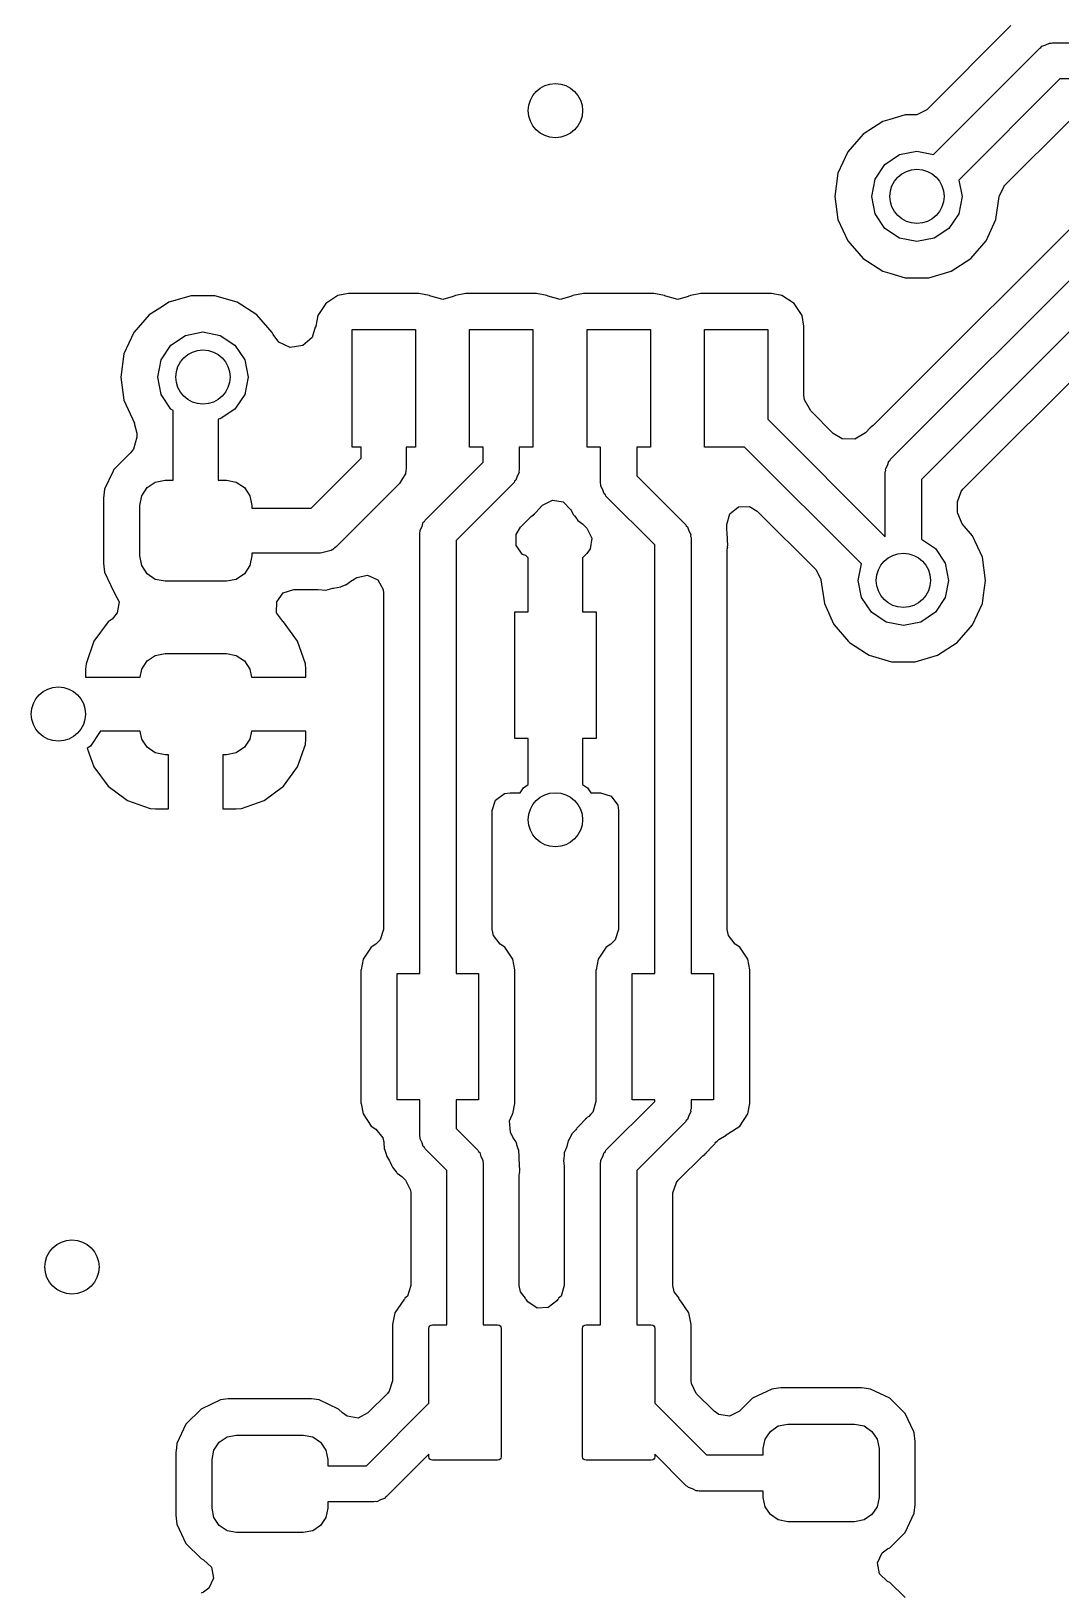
# Model space of a CAD drawing. Extents: x 100.3 to 197.2, y -144.7 to -85.3.
# Drawn here: x 117.85 to 123.55, y -102.6 to -93.96 of the extents above; entities that cross this region are included whole.
import ezdxf

# ---------------------------------------------------------------- set-up
doc = ezdxf.new("R2010")
doc.units = 0
doc.layers.add('BLACK', color=7, linetype='CONTINUOUS')

msp = doc.modelspace()

# ---------------------------------------------------------------- linework, layer by layer
at = {"layer": 'BLACK', "linetype": 'CONTINUOUS'}
for p, q in [((123.27, -93.9297), (122.805, -94.3955)), ((123.492, -94.0275), (123.5, -94.025)), ((123.5, -94.025), (125.875, -94.025)), ((122.841, -94.643), (123.429, -94.0543)), ((123.429, -94.0543), (123.436, -94.0506)), ((123.436, -94.0506), (123.441, -94.0441)), ((123.441, -94.0441), (123.463, -94.0369)), ((123.463, -94.0369), (123.484, -94.0262)), ((123.484, -94.0262), (123.492, -94.0275)), ((123.541, -94.225), (122.982, -94.7844)), ((125.875, -94.225), (123.541, -94.225)), ((122.6, -94.4495), (122.561, -94.461)), ((122.685, -94.4245), (122.6, -94.4495)), ((122.6, -94.4495), (122.6, -94.4495)), ((122.735, -94.4245), (122.685, -94.4245)), ((122.75, -94.4233), (122.735, -94.4245)), ((122.805, -94.3955), (122.75, -94.4233)), ((123.233, -94.8165), (123.595, -94.4545)), ((122.452, -94.531), (122.367, -94.6289)), ((122.51, -94.4939), (122.452, -94.531)), ((122.561, -94.461), (122.51, -94.4939)), ((122.561, -94.461), (122.561, -94.461)), ((122.561, -94.461), (122.561, -94.461)), ((122.367, -94.6289), (122.313, -94.7468)), ((122.367, -94.6289), (122.367, -94.6289)), ((124.056, -94.5945), (122.6, -96.05)), ((122.604, -96.3293), (124.379, -94.5543)), ((122.654, -94.644), (122.75, -94.625)), ((122.75, -94.625), (122.841, -94.643)), ((122.519, -94.7793), (122.573, -94.6982)), ((122.573, -94.6982), (122.654, -94.644)), ((122.313, -94.7468), (122.295, -94.875)), ((122.5, -94.875), (122.519, -94.7793)), ((124.491, -94.725), (122.775, -96.4414)), ((122.982, -94.7844), (123, -94.875)), ((122.295, -94.875), (122.313, -95.0032)), ((122.519, -94.9707), (122.5, -94.875)), ((123, -94.875), (122.981, -94.9707)), ((123.187, -95.0032), (123.205, -94.875)), ((123.205, -94.875), (123.206, -94.8724)), ((123.205, -94.875), (123.205, -94.875)), ((123.206, -94.8724), (123.233, -94.8175)), ((123.233, -94.8175), (123.233, -94.8165)), ((122.573, -95.0518), (122.519, -94.9707)), ((122.981, -94.9707), (122.927, -95.0518)), ((122.313, -95.0032), (122.367, -95.1211)), ((122.654, -95.106), (122.573, -95.0518)), ((122.927, -95.0518), (122.846, -95.106)), ((123.133, -95.1211), (123.187, -95.0032)), ((122.367, -95.1211), (122.367, -95.1211)), ((122.367, -95.1211), (122.452, -95.219)), ((122.75, -95.125), (122.654, -95.106)), ((122.846, -95.106), (122.75, -95.125)), ((123.048, -95.219), (123.133, -95.1211)), ((122.452, -95.219), (122.561, -95.289)), ((122.939, -95.289), (123.048, -95.219)), ((122.561, -95.289), (122.6, -95.3005)), ((122.6, -95.3005), (122.685, -95.3255)), ((122.815, -95.3255), (122.939, -95.289)), ((122.685, -95.3255), (122.685, -95.3255)), ((122.685, -95.3255), (122.815, -95.3255)), ((122.815, -95.3255), (122.815, -95.3255)), ((118.576, -95.4836), (118.502, -95.531)), ((118.611, -95.461), (118.576, -95.4836)), ((118.735, -95.4245), (118.611, -95.461)), ((118.611, -95.461), (118.611, -95.461)), ((118.611, -95.461), (118.611, -95.461)), ((118.865, -95.4245), (118.735, -95.4245)), ((118.735, -95.4245), (118.735, -95.4245)), ((118.989, -95.461), (118.865, -95.4245)), ((118.865, -95.4245), (118.865, -95.4245)), ((119.098, -95.531), (118.989, -95.461)), ((118.989, -95.461), (118.989, -95.461)), ((118.989, -95.461), (118.989, -95.461)), ((119.48, -95.4679), (119.436, -95.5343)), ((119.547, -95.4236), (119.48, -95.4679)), ((119.605, -95.412), (119.547, -95.4236)), ((119.547, -95.4236), (119.547, -95.4236)), ((119.995, -95.412), (119.605, -95.412)), ((119.605, -95.412), (119.605, -95.412)), ((120.053, -95.4236), (119.995, -95.412)), ((119.995, -95.412), (119.995, -95.412)), ((120.056, -95.4256), (120.053, -95.4236)), ((120.053, -95.4236), (120.053, -95.4236)), ((120.06, -95.4279), (120.056, -95.4256)), ((120.127, -95.4464), (120.06, -95.4279)), ((120.185, -95.4282), (120.127, -95.4464)), ((120.187, -95.4278), (120.185, -95.4283)), ((120.185, -95.4283), (120.185, -95.4282)), ((120.194, -95.4256), (120.187, -95.4278)), ((120.197, -95.4236), (120.194, -95.4256)), ((120.255, -95.412), (120.197, -95.4236)), ((120.197, -95.4236), (120.197, -95.4236)), ((120.645, -95.412), (120.255, -95.412)), ((120.255, -95.412), (120.255, -95.412)), ((120.703, -95.4236), (120.645, -95.412)), ((120.645, -95.412), (120.645, -95.412)), ((120.706, -95.4256), (120.703, -95.4236)), ((120.703, -95.4236), (120.703, -95.4236)), ((120.71, -95.4279), (120.706, -95.4256)), ((120.777, -95.4464), (120.71, -95.4279)), ((120.835, -95.4282), (120.777, -95.4464)), ((120.837, -95.4278), (120.835, -95.4283)), ((120.835, -95.4283), (120.835, -95.4282)), ((120.844, -95.4256), (120.837, -95.4278)), ((120.847, -95.4236), (120.844, -95.4256)), ((120.905, -95.412), (120.847, -95.4236)), ((120.847, -95.4236), (120.847, -95.4236)), ((121.295, -95.412), (120.905, -95.412)), ((120.905, -95.412), (120.905, -95.412)), ((121.353, -95.4236), (121.295, -95.412)), ((121.295, -95.412), (121.295, -95.412)), ((121.356, -95.4256), (121.353, -95.4236)), ((121.353, -95.4236), (121.353, -95.4236)), ((121.36, -95.4279), (121.356, -95.4256)), ((121.427, -95.4464), (121.36, -95.4279)), ((121.485, -95.4282), (121.427, -95.4464)), ((121.487, -95.4278), (121.485, -95.4283)), ((121.485, -95.4283), (121.485, -95.4282)), ((121.494, -95.4256), (121.487, -95.4278)), ((121.497, -95.4236), (121.494, -95.4256)), ((121.555, -95.412), (121.497, -95.4236)), ((121.497, -95.4236), (121.497, -95.4236)), ((121.945, -95.412), (121.555, -95.412)), ((121.555, -95.412), (121.555, -95.412)), ((122.003, -95.4236), (121.945, -95.412)), ((121.945, -95.412), (121.945, -95.412)), ((122.07, -95.4679), (122.003, -95.4236)), ((122.003, -95.4236), (122.003, -95.4236)), ((122.114, -95.5343), (122.07, -95.4679)), ((118.502, -95.531), (118.417, -95.6289)), ((119.183, -95.6289), (119.098, -95.531)), ((119.436, -95.5343), (119.424, -95.5927)), ((119.436, -95.5343), (119.436, -95.5343)), ((122.125, -95.5927), (122.114, -95.5343)), ((122.114, -95.5343), (122.114, -95.5343)), ((118.417, -95.6289), (118.363, -95.7468)), ((118.417, -95.6289), (118.417, -95.6289)), ((118.623, -95.6982), (118.704, -95.644)), ((118.704, -95.644), (118.8, -95.625)), ((118.8, -95.625), (118.896, -95.644)), ((118.896, -95.644), (118.977, -95.6982)), ((119.188, -95.6395), (119.183, -95.6289)), ((119.183, -95.6289), (119.183, -95.6289)), ((119.183, -95.6289), (119.183, -95.6289)), ((119.219, -95.6817), (119.188, -95.6395)), ((119.405, -95.655), (119.352, -95.7008)), ((119.421, -95.5986), (119.405, -95.655)), ((119.424, -95.5988), (119.421, -95.5986)), ((119.424, -95.5927), (119.424, -95.5988)), ((119.625, -96.2625), (119.625, -95.6125)), ((119.625, -95.6125), (119.975, -95.6125)), ((119.975, -95.6125), (119.975, -96.2625)), ((120.275, -96.2625), (120.275, -95.6125)), ((120.275, -95.6125), (120.625, -95.6125)), ((120.625, -95.6125), (120.625, -96.2625)), ((120.925, -96.2625), (120.925, -95.6125)), ((120.925, -95.6125), (121.275, -95.6125)), ((121.275, -95.6125), (121.275, -96.2625)), ((121.575, -96.2625), (121.575, -95.6125)), ((121.575, -95.6125), (121.925, -95.6125)), ((121.925, -95.6125), (121.925, -96.1086)), ((122.125, -95.9742), (122.125, -95.5927)), ((122.125, -95.5927), (122.125, -95.5927)), ((123.004, -96.4955), (123.896, -95.604)), ((118.363, -95.7468), (118.345, -95.875)), ((118.569, -95.7793), (118.623, -95.6982)), ((118.977, -95.6982), (119.031, -95.7793)), ((119.283, -95.7107), (119.219, -95.6817)), ((119.352, -95.7008), (119.283, -95.7107)), ((118.55, -95.875), (118.569, -95.7793)), ((119.031, -95.7793), (119.05, -95.875)), ((118.345, -95.875), (118.363, -96.0032)), ((118.569, -95.9707), (118.55, -95.875)), ((119.05, -95.875), (119.031, -95.9707)), ((118.363, -96.0032), (118.421, -96.1291)), ((118.623, -96.0518), (118.569, -95.9707)), ((119.031, -95.9707), (118.977, -96.0518)), ((122.128, -96.0005), (122.125, -95.9742)), ((122.162, -96.0618), (122.128, -96.0005)), ((118.635, -96.0596), (118.623, -96.0518)), ((118.635, -96.445), (118.635, -96.0596)), ((118.977, -96.0518), (118.896, -96.106)), ((122.287, -96.187), (122.162, -96.0618)), ((122.6, -96.05), (122.507, -96.1431)), ((118.421, -96.1291), (118.419, -96.1302)), ((118.419, -96.1302), (118.434, -96.1845)), ((118.434, -96.1845), (118.434, -96.2076)), ((118.896, -96.106), (118.885, -96.1081)), ((118.885, -96.1081), (118.885, -96.445)), ((121.925, -96.1086), (122.575, -96.7586)), ((122.466, -96.1829), (122.407, -96.2192)), ((122.491, -96.156), (122.466, -96.1829)), ((122.5, -96.1487), (122.491, -96.156)), ((122.507, -96.1431), (122.5, -96.1487)), ((118.434, -96.2076), (118.415, -96.2746)), ((119.675, -96.2625), (119.625, -96.2625)), ((119.675, -96.3232), (119.675, -96.2625)), ((119.975, -96.2625), (119.925, -96.2625)), ((119.925, -96.2625), (119.925, -96.375)), ((120.35, -96.2625), (120.275, -96.2625)), ((120.35, -96.3461), (120.35, -96.2625)), ((120.625, -96.2625), (120.55, -96.2625)), ((120.55, -96.2625), (120.55, -96.3875)), ((121, -96.2625), (120.925, -96.2625)), ((121, -96.4625), (121, -96.2625)), ((121.275, -96.2625), (121.2, -96.2625)), ((121.2, -96.2625), (121.2, -96.4211)), ((121.796, -96.2625), (121.575, -96.2625)), ((122.443, -96.9094), (121.796, -96.2625)), ((122.337, -96.2174), (122.287, -96.187)), ((122.407, -96.2192), (122.337, -96.2174)), ((118.398, -96.2953), (118.307, -96.3867)), ((118.415, -96.2746), (118.398, -96.2953)), ((119.398, -96.6), (119.675, -96.3232)), ((120.029, -96.6668), (120.35, -96.3461)), ((122.587, -96.3635), (122.594, -96.3412)), ((122.594, -96.3412), (122.601, -96.3365)), ((122.601, -96.3365), (122.604, -96.3293)), ((118.301, -96.4), (118.256, -96.4955)), ((118.307, -96.3867), (118.301, -96.4)), ((118.536, -96.4557), (118.59, -96.445)), ((118.59, -96.445), (118.635, -96.445)), ((118.885, -96.445), (118.93, -96.445)), ((118.93, -96.445), (118.984, -96.4557)), ((119.903, -96.4362), (119.888, -96.4634)), ((119.92, -96.4102), (119.903, -96.4362)), ((119.921, -96.404), (119.92, -96.4102)), ((119.922, -96.4016), (119.921, -96.404)), ((119.925, -96.375), (119.922, -96.3971)), ((119.922, -96.3971), (119.922, -96.4016)), ((120.538, -96.424), (120.531, -96.4463)), ((120.549, -96.4031), (120.538, -96.424)), ((120.55, -96.3875), (120.548, -96.3952)), ((120.548, -96.3952), (120.549, -96.4031)), ((121.2, -96.4211), (121.471, -96.6918)), ((122.575, -96.4), (122.577, -96.3923)), ((122.575, -96.7586), (122.575, -96.4)), ((122.576, -96.3844), (122.587, -96.3635)), ((122.577, -96.3923), (122.576, -96.3844)), ((122.775, -96.4414), (122.775, -96.7719)), ((118.256, -96.4955), (118.249, -96.5451)), ((118.256, -96.4955), (118.256, -96.4955)), ((118.45, -96.585), (118.461, -96.5314)), ((118.461, -96.5314), (118.491, -96.486)), ((118.491, -96.486), (118.536, -96.4557)), ((118.984, -96.4557), (119.029, -96.486)), ((119.029, -96.486), (119.059, -96.5314)), ((119.059, -96.5314), (119.07, -96.585)), ((119.888, -96.4634), (119.538, -96.8134)), ((120.521, -96.4582), (120.2, -96.7789)), ((120.524, -96.451), (120.521, -96.4582)), ((120.531, -96.4463), (120.524, -96.451)), ((121.002, -96.4702), (121, -96.4625)), ((121.001, -96.4781), (121.002, -96.4702)), ((121.012, -96.499), (121.001, -96.4781)), ((121.019, -96.5213), (121.012, -96.499)), ((121.026, -96.526), (121.019, -96.5213)), ((121.029, -96.5332), (121.026, -96.526)), ((122.975, -96.5655), (122.994, -96.5073)), ((122.994, -96.5073), (123.004, -96.4955)), ((118.249, -96.5451), (118.249, -96.9049)), ((118.45, -96.865), (118.45, -96.585)), ((119.07, -96.585), (119.07, -96.6)), ((119.07, -96.6), (119.398, -96.6)), ((120.634, -96.6315), (120.667, -96.5959)), ((120.667, -96.5959), (120.668, -96.5943)), ((120.668, -96.5943), (120.678, -96.5844)), ((120.678, -96.5844), (120.733, -96.5567)), ((120.733, -96.5567), (120.793, -96.5662)), ((120.793, -96.5662), (120.836, -96.6095)), ((120.836, -96.6095), (120.839, -96.6144)), ((120.839, -96.6144), (120.848, -96.6353)), ((121.3, -96.8039), (121.029, -96.5332)), ((121.714, -96.632), (121.762, -96.5937)), ((121.762, -96.5937), (121.823, -96.5909)), ((121.823, -96.5909), (121.866, -96.6164)), ((121.866, -96.6164), (122.192, -96.9415)), ((122.975, -96.6219), (122.975, -96.5655)), ((120.001, -96.7219), (120.012, -96.701)), ((120.012, -96.701), (120.019, -96.6787)), ((120.019, -96.6787), (120.026, -96.674)), ((120.026, -96.674), (120.029, -96.6668)), ((120.556, -96.706), (120.586, -96.6763)), ((120.586, -96.6763), (120.616, -96.6461)), ((120.616, -96.6461), (120.628, -96.638)), ((120.627, -96.637), (120.634, -96.6315)), ((120.628, -96.638), (120.627, -96.637)), ((120.634, -96.6315), (120.634, -96.6315)), ((120.848, -96.6353), (120.855, -96.6422)), ((120.855, -96.6422), (120.869, -96.6601)), ((120.869, -96.6601), (120.871, -96.6631)), ((120.871, -96.6631), (120.874, -96.6685)), ((120.874, -96.6685), (120.9, -96.6877)), ((120.9, -96.6877), (120.905, -96.6922)), ((120.905, -96.6922), (120.924, -96.7112)), ((121.471, -96.6918), (121.474, -96.699)), ((121.474, -96.699), (121.481, -96.7037)), ((121.481, -96.7037), (121.488, -96.726)), ((121.698, -96.691), (121.714, -96.632)), ((121.698, -96.6925), (121.698, -96.691)), ((121.699, -96.7244), (121.698, -96.6925)), ((121.698, -96.6925), (121.698, -96.6925)), ((122.976, -96.6304), (122.975, -96.6219)), ((123, -96.6868), (122.976, -96.6304)), ((123.058, -96.7539), (123, -96.6868)), ((120, -96.7375), (120.002, -96.7298)), ((120, -99.175), (120, -96.7375)), ((120.002, -96.7298), (120.001, -96.7219)), ((120.2, -96.7789), (120.2, -99.175)), ((120.532, -96.7454), (120.556, -96.706)), ((120.532, -96.8066), (120.532, -96.7454)), ((120.924, -96.7112), (120.952, -96.7657)), ((120.952, -96.7657), (120.942, -96.8262)), ((121.488, -96.726), (121.499, -96.7469)), ((121.499, -96.7469), (121.498, -96.7548)), ((121.498, -96.7548), (121.5, -96.7625)), ((121.5, -96.7625), (121.5, -99.175)), ((121.7, -96.7312), (121.699, -96.7244)), ((121.7, -96.7347), (121.7, -96.7312)), ((121.7, -96.7544), (121.7, -96.7347)), ((121.7, -96.7347), (121.7, -96.7347)), ((121.701, -96.7567), (121.7, -96.7544)), ((121.702, -96.7782), (121.701, -96.7567)), ((121.703, -96.8047), (121.702, -96.7782)), ((122.775, -96.7719), (122.852, -96.8232)), ((123.112, -96.8718), (123.058, -96.7539)), ((118.461, -96.9186), (118.45, -96.865)), ((119.07, -96.865), (119.059, -96.9186)), ((119.45, -96.85), (119.07, -96.85)), ((119.07, -96.85), (119.07, -96.865)), ((119.48, -96.8413), (119.45, -96.85)), ((119.51, -96.8347), (119.48, -96.8413)), ((119.515, -96.8309), (119.51, -96.8347)), ((119.518, -96.8302), (119.515, -96.8309)), ((119.521, -96.8268), (119.518, -96.8302)), ((119.538, -96.8134), (119.521, -96.8268)), ((120.568, -96.8561), (120.532, -96.8066)), ((120.587, -96.8623), (120.568, -96.8561)), ((120.6, -96.875), (120.587, -96.8623)), ((120.6, -97.175), (120.6, -96.875)), ((120.924, -96.8512), (120.9, -96.875)), ((120.9, -96.875), (120.9, -97.175)), ((120.942, -96.8262), (120.924, -96.8512)), ((121.3, -99.175), (121.3, -96.8039)), ((121.7, -96.8277), (121.703, -96.814)), ((121.7, -97.8796), (121.7, -96.8277)), ((121.702, -96.8138), (121.703, -96.8047)), ((121.703, -96.814), (121.702, -96.8138)), ((122.852, -96.8232), (122.906, -96.9043)), ((123.13, -97), (123.112, -96.8718)), ((123.112, -96.8718), (123.112, -96.8718)), ((118.249, -96.9049), (118.25, -96.9049)), ((118.25, -96.9049), (118.256, -96.9545)), ((118.256, -96.9545), (118.256, -96.9545)), ((118.256, -96.9545), (118.307, -97.0633)), ((118.491, -96.964), (118.461, -96.9186)), ((118.536, -96.9943), (118.491, -96.964)), ((119.029, -96.964), (118.984, -96.9943)), ((119.059, -96.9186), (119.029, -96.964)), ((122.192, -96.9415), (122.219, -96.996)), ((122.425, -97), (122.443, -96.9094)), ((122.906, -96.9043), (122.925, -97)), ((118.59, -97.005), (118.536, -96.9943)), ((118.93, -97.005), (118.59, -97.005)), ((118.984, -96.9943), (118.93, -97.005)), ((119.244, -97.069), (119.302, -97.0505)), ((119.302, -97.0505), (119.434, -97.0505)), ((119.434, -97.0505), (119.438, -97.0507)), ((119.438, -97.0507), (119.479, -97.0543)), ((119.479, -97.0543), (119.518, -97.0436)), ((119.518, -97.0436), (119.523, -97.0427)), ((119.523, -97.0427), (119.563, -97.0356)), ((119.563, -97.0354), (119.564, -97.0348)), ((119.563, -97.0356), (119.563, -97.0354)), ((119.564, -97.0348), (119.588, -97.0249)), ((119.588, -97.0249), (119.59, -97.0246)), ((119.588, -97.0249), (119.588, -97.0249)), ((119.59, -97.0246), (119.623, -97.001)), ((119.623, -97.001), (119.627, -96.9987)), ((119.627, -96.9987), (119.651, -96.9848)), ((119.651, -96.9848), (119.711, -96.9721)), ((119.711, -96.9721), (119.767, -96.997)), ((119.767, -96.997), (119.797, -97.05)), ((119.797, -97.05), (119.799, -97.0705)), ((122.219, -96.996), (122.219, -96.9974)), ((122.219, -96.9974), (122.238, -97.1282)), ((122.444, -97.0957), (122.425, -97)), ((122.925, -97), (122.906, -97.0957)), ((123.118, -97.0823), (123.13, -97)), ((123.13, -97), (123.13, -97)), ((118.307, -97.0633), (118.307, -97.0633)), ((118.307, -97.0633), (118.307, -97.0633)), ((118.307, -97.0633), (118.308, -97.0647)), ((118.308, -97.0647), (118.309, -97.067)), ((118.309, -97.067), (118.312, -97.0704)), ((118.312, -97.0704), (118.311, -97.0707)), ((118.311, -97.0707), (118.336, -97.1193)), ((118.336, -97.1193), (118.326, -97.1797)), ((119.207, -97.1794), (119.208, -97.1182)), ((119.208, -97.1182), (119.244, -97.069)), ((119.799, -97.0705), (119.799, -98.9314)), ((122.238, -97.1282), (122.289, -97.24)), ((122.498, -97.1768), (122.444, -97.0957)), ((122.906, -97.0957), (122.852, -97.1768)), ((123.058, -97.2461), (123.112, -97.1282)), ((123.112, -97.1282), (123.118, -97.0823)), ((118.297, -97.2144), (118.275, -97.2304)), ((118.326, -97.1797), (118.297, -97.2144)), ((119.24, -97.2247), (119.207, -97.1794)), ((120.525, -97.875), (120.525, -97.175)), ((120.525, -97.175), (120.6, -97.175)), ((120.9, -97.175), (120.975, -97.175)), ((120.975, -97.175), (120.975, -97.875)), ((122.579, -97.231), (122.498, -97.1768)), ((122.852, -97.1768), (122.771, -97.231)), ((118.275, -97.2304), (118.197, -97.3371)), ((118.275, -97.2304), (118.275, -97.2304)), ((119.239, -97.2251), (119.24, -97.2247)), ((119.242, -97.2277), (119.239, -97.2251)), ((119.243, -97.2292), (119.242, -97.2277)), ((119.245, -97.2304), (119.243, -97.2292)), ((119.323, -97.3371), (119.245, -97.2304)), ((119.245, -97.2304), (119.245, -97.2304)), ((122.289, -97.24), (122.292, -97.2461)), ((122.292, -97.2461), (122.372, -97.3379)), ((122.675, -97.25), (122.579, -97.231)), ((122.771, -97.231), (122.675, -97.25)), ((122.973, -97.344), (123.058, -97.2461)), ((118.197, -97.3371), (118.153, -97.4623)), ((119.367, -97.4623), (119.323, -97.3371)), ((122.372, -97.3379), (122.377, -97.344)), ((122.377, -97.344), (122.47, -97.4039)), ((122.864, -97.414), (122.973, -97.344)), ((118.153, -97.4623), (118.15, -97.492)), ((118.461, -97.4914), (118.491, -97.446)), ((118.491, -97.446), (118.536, -97.4157)), ((118.536, -97.4157), (118.59, -97.405)), ((118.59, -97.405), (118.93, -97.405)), ((118.93, -97.405), (118.984, -97.4157)), ((118.984, -97.4157), (119.029, -97.446)), ((119.029, -97.446), (119.059, -97.4914)), ((119.37, -97.492), (119.367, -97.4623)), ((119.367, -97.4623), (119.367, -97.4623)), ((122.47, -97.4039), (122.486, -97.414)), ((122.486, -97.414), (122.61, -97.4505)), ((122.61, -97.4505), (122.61, -97.4505)), ((122.61, -97.4505), (122.74, -97.4505)), ((122.74, -97.4505), (122.864, -97.414)), ((122.74, -97.4505), (122.74, -97.4505)), ((118.15, -97.492), (118.15, -97.535)), ((118.15, -97.535), (118.15, -97.535)), ((118.15, -97.535), (118.452, -97.535)), ((118.452, -97.535), (118.461, -97.4914)), ((119.059, -97.4914), (119.068, -97.535)), ((119.068, -97.535), (119.37, -97.535)), ((119.37, -97.535), (119.37, -97.492)), ((119.37, -97.535), (119.37, -97.535)), ((118.231, -97.8357), (118.177, -97.9168)), ((118.452, -97.835), (118.231, -97.835)), ((118.231, -97.835), (118.231, -97.8357)), ((118.461, -97.8786), (118.452, -97.835)), ((118.491, -97.924), (118.461, -97.8786)), ((119.059, -97.8786), (119.029, -97.924)), ((119.068, -97.835), (119.059, -97.8786)), ((119.37, -97.835), (119.068, -97.835)), ((119.323, -98.0329), (119.367, -97.9077)), ((119.367, -97.9077), (119.37, -97.878)), ((119.37, -97.878), (119.37, -97.835)), ((120.6, -97.875), (120.525, -97.875)), ((120.6, -98.1303), (120.6, -97.875)), ((120.975, -97.875), (120.9, -97.875)), ((120.9, -97.875), (120.9, -98.1303)), ((121.7, -98.9314), (121.7, -97.8796)), ((118.177, -97.9168), (118.16, -97.9281)), ((118.16, -97.9281), (118.197, -98.0329)), ((118.536, -97.9543), (118.491, -97.924)), ((118.59, -97.965), (118.536, -97.9543)), ((118.61, -97.965), (118.59, -97.965)), ((118.61, -98.265), (118.61, -97.965)), ((118.93, -97.965), (118.91, -97.965)), ((118.91, -97.965), (118.91, -98.265)), ((118.984, -97.9543), (118.93, -97.965)), ((119.029, -97.924), (118.984, -97.9543)), ((118.197, -98.0329), (118.275, -98.1396)), ((119.245, -98.1396), (119.323, -98.0329)), ((118.275, -98.1396), (118.275, -98.1396)), ((118.275, -98.1396), (118.382, -98.2184)), ((119.138, -98.2184), (119.245, -98.1396)), ((119.245, -98.1396), (119.245, -98.1396)), ((120.555, -98.175), (120.573, -98.1482)), ((120.573, -98.1482), (120.6, -98.1303)), ((120.9, -98.1303), (120.927, -98.1482)), ((120.927, -98.1482), (120.945, -98.175)), ((118.382, -98.2184), (118.507, -98.2622)), ((119.013, -98.2622), (119.138, -98.2184)), ((120.4, -98.274), (120.419, -98.2158)), ((120.419, -98.2158), (120.469, -98.1798)), ((120.469, -98.1798), (120.499, -98.175)), ((120.499, -98.175), (120.555, -98.175)), ((120.945, -98.175), (121, -98.175)), ((121, -98.175), (121.059, -98.1939)), ((121.059, -98.1939), (121.095, -98.2434)), ((121.095, -98.2434), (121.099, -98.274)), ((118.507, -98.2622), (118.537, -98.265)), ((118.537, -98.265), (118.61, -98.265)), ((118.61, -98.265), (118.61, -98.265)), ((118.91, -98.265), (118.983, -98.265)), ((118.91, -98.265), (118.91, -98.265)), ((118.983, -98.265), (119.013, -98.2622)), ((119.013, -98.2622), (119.013, -98.2622)), ((120.4, -98.9314), (120.4, -98.274)), ((121.099, -98.274), (121.099, -98.9314)), ((119.799, -98.9314), (119.781, -98.9896)), ((120.407, -98.9657), (120.4, -98.9314)), ((121.099, -98.9314), (121.081, -98.9896)), ((121.707, -98.9657), (121.7, -98.9314)), ((119.73, -99.0305), (119.686, -99.0968)), ((119.756, -99.0137), (119.73, -99.0304)), ((119.73, -99.0304), (119.73, -99.0305)), ((119.781, -98.9896), (119.756, -99.0137)), ((120.444, -99.0137), (120.407, -98.9657)), ((120.47, -99.0304), (120.444, -99.0137)), ((120.514, -99.0968), (120.47, -99.0304)), ((121.03, -99.0305), (120.986, -99.0968)), ((121.056, -99.0137), (121.03, -99.0304)), ((121.03, -99.0304), (121.03, -99.0305)), ((121.081, -98.9896), (121.056, -99.0137)), ((121.744, -99.0137), (121.707, -98.9657)), ((121.77, -99.0304), (121.744, -99.0137)), ((121.814, -99.0968), (121.77, -99.0304)), ((119.686, -99.0968), (119.675, -99.1552)), ((119.686, -99.0968), (119.686, -99.0968)), ((120.525, -99.1553), (120.514, -99.0968)), ((120.986, -99.0968), (120.975, -99.1552)), ((120.986, -99.0968), (120.986, -99.0968)), ((121.825, -99.1553), (121.814, -99.0968)), ((119.675, -99.1552), (119.674, -99.1553)), ((119.674, -99.1553), (119.674, -99.8947)), ((119.875, -99.875), (119.875, -99.175)), ((119.875, -99.175), (120, -99.175)), ((120.2, -99.175), (120.325, -99.175)), ((120.325, -99.175), (120.325, -99.875)), ((120.525, -99.8947), (120.525, -99.1553)), ((120.975, -99.1552), (120.974, -99.1553)), ((120.974, -99.1553), (120.974, -99.8845)), ((121.175, -99.875), (121.175, -99.175)), ((121.175, -99.175), (121.3, -99.175)), ((121.5, -99.175), (121.625, -99.175)), ((121.625, -99.175), (121.625, -99.875)), ((121.825, -99.7761), (121.825, -99.1553)), ((121.825, -99.8947), (121.825, -99.7761)), ((119.674, -99.8947), (119.675, -99.8948)), ((119.675, -99.8948), (119.686, -99.9532)), ((120, -99.875), (119.875, -99.875)), ((120, -100.075), (120, -99.875)), ((120.325, -99.875), (120.2, -99.875)), ((120.2, -99.875), (120.2, -100.034)), ((120.514, -99.9532), (120.525, -99.8947)), ((120.974, -99.8845), (120.956, -99.9427)), ((121.029, -100.154), (121.3, -99.8836)), ((121.3, -99.875), (121.175, -99.875)), ((121.3, -99.8836), (121.3, -99.875)), ((121.625, -99.875), (121.5, -99.875)), ((121.5, -99.875), (121.5, -99.925)), ((121.814, -99.9532), (121.825, -99.8947)), ((119.686, -99.9532), (119.686, -99.9532)), ((119.686, -99.9532), (119.73, -100.02)), ((120.496, -99.992), (120.511, -99.9579)), ((120.511, -99.9579), (120.514, -99.9532)), ((120.916, -99.981), (120.883, -100.017)), ((120.923, -99.9755), (120.916, -99.981)), ((120.934, -99.9664), (120.922, -99.9746)), ((120.922, -99.9746), (120.923, -99.9755)), ((120.946, -99.9545), (120.934, -99.9664)), ((120.956, -99.9427), (120.946, -99.9545)), ((121.474, -99.9885), (121.471, -99.9957)), ((121.481, -99.9838), (121.474, -99.9885)), ((121.488, -99.9615), (121.481, -99.9838)), ((121.499, -99.9406), (121.488, -99.9615)), ((121.5, -99.925), (121.498, -99.9327)), ((121.498, -99.9327), (121.499, -99.9406)), ((121.77, -100.02), (121.814, -99.9532)), ((119.73, -100.02), (119.73, -100.02)), ((119.73, -100.02), (119.757, -100.037)), ((119.757, -100.037), (119.795, -100.085)), ((120.002, -100.083), (120, -100.075)), ((120.2, -100.034), (120.321, -100.154)), ((120.502, -100.053), (120.496, -99.992)), ((120.515, -100.081), (120.502, -100.053)), ((120.837, -100.073), (120.826, -100.093)), ((120.84, -100.064), (120.837, -100.073)), ((120.862, -100.041), (120.84, -100.064)), ((120.84, -100.064), (120.84, -100.064)), ((120.866, -100.035), (120.862, -100.041)), ((120.868, -100.032), (120.866, -100.035)), ((120.882, -100.018), (120.868, -100.032)), ((120.868, -100.032), (120.868, -100.032)), ((120.883, -100.017), (120.882, -100.018)), ((121.471, -99.9957), (121.2, -100.266)), ((121.653, -100.094), (121.695, -100.07)), ((121.694, -100.068), (121.703, -100.064)), ((121.695, -100.07), (121.694, -100.068)), ((121.703, -100.064), (121.77, -100.02)), ((121.703, -100.064), (121.703, -100.064)), ((119.795, -100.085), (119.799, -100.101)), ((119.799, -100.101), (119.799, -100.103)), ((119.799, -100.103), (119.799, -100.103)), ((119.799, -100.103), (119.8, -100.106)), ((119.8, -100.106), (119.801, -100.113)), ((119.801, -100.113), (119.802, -100.145)), ((119.802, -100.145), (119.802, -100.145)), ((119.802, -100.145), (119.806, -100.154)), ((119.806, -100.154), (119.813, -100.176)), ((120.001, -100.091), (120.002, -100.083)), ((120.012, -100.112), (120.001, -100.091)), ((120.019, -100.134), (120.012, -100.112)), ((120.026, -100.139), (120.019, -100.134)), ((120.029, -100.146), (120.026, -100.139)), ((120.15, -100.266), (120.029, -100.146)), ((120.321, -100.154), (120.324, -100.161)), ((120.324, -100.161), (120.331, -100.166)), ((120.518, -100.087), (120.515, -100.081)), ((120.53, -100.106), (120.518, -100.087)), ((120.535, -100.115), (120.53, -100.106)), ((120.536, -100.121), (120.535, -100.115)), ((120.537, -100.124), (120.536, -100.121)), ((120.544, -100.146), (120.537, -100.124)), ((120.548, -100.155), (120.544, -100.146)), ((120.549, -100.187), (120.548, -100.155)), ((120.811, -100.139), (120.799, -100.169)), ((120.813, -100.133), (120.811, -100.139)), ((120.82, -100.102), (120.813, -100.133)), ((120.826, -100.093), (120.82, -100.102)), ((120.82, -100.102), (120.82, -100.102)), ((121.019, -100.166), (121.026, -100.161)), ((121.026, -100.161), (121.029, -100.154)), ((121.584, -100.169), (121.617, -100.133)), ((121.617, -100.133), (121.618, -100.132)), ((121.618, -100.132), (121.632, -100.118)), ((121.632, -100.118), (121.634, -100.115)), ((121.634, -100.115), (121.638, -100.109)), ((121.638, -100.109), (121.645, -100.103)), ((121.645, -100.103), (121.653, -100.094)), ((119.813, -100.176), (119.815, -100.184)), ((119.815, -100.184), (119.815, -100.185)), ((119.815, -100.185), (119.832, -100.213)), ((119.832, -100.213), (119.835, -100.219)), ((119.835, -100.219), (119.843, -100.236)), ((119.843, -100.236), (119.848, -100.248)), ((119.848, -100.248), (119.855, -100.255)), ((120.331, -100.166), (120.338, -100.188)), ((120.338, -100.188), (120.349, -100.209)), ((120.349, -100.209), (120.348, -100.217)), ((120.348, -100.217), (120.35, -100.225)), ((120.35, -100.225), (120.35, -101.12)), ((120.55, -100.194), (120.549, -100.187)), ((120.55, -100.197), (120.55, -100.194)), ((120.55, -100.217), (120.55, -100.197)), ((120.55, -100.197), (120.55, -100.197)), ((120.551, -100.219), (120.55, -100.217)), ((120.551, -100.232), (120.551, -100.219)), ((120.553, -100.267), (120.551, -100.232)), ((120.797, -100.201), (120.795, -100.21)), ((120.795, -100.21), (120.795, -100.211)), ((120.795, -100.211), (120.797, -100.228)), ((120.799, -100.179), (120.797, -100.201)), ((120.797, -100.228), (120.799, -100.242)), ((120.799, -100.169), (120.799, -100.179)), ((120.799, -100.242), (120.799, -100.249)), ((121, -100.225), (121.002, -100.217)), ((121, -101.12), (121, -100.225)), ((121.001, -100.209), (121.012, -100.188)), ((121.002, -100.217), (121.001, -100.209)), ((121.012, -100.188), (121.019, -100.166)), ((121.429, -100.32), (121.566, -100.184)), ((121.566, -100.184), (121.578, -100.175)), ((121.577, -100.174), (121.584, -100.169)), ((121.578, -100.175), (121.577, -100.174)), ((121.584, -100.169), (121.584, -100.169)), ((119.855, -100.255), (119.869, -100.273)), ((119.869, -100.273), (119.872, -100.277)), ((119.872, -100.277), (119.874, -100.281)), ((119.874, -100.281), (119.9, -100.3)), ((119.9, -100.3), (119.905, -100.305)), ((119.905, -100.305), (119.921, -100.32)), ((119.921, -100.32), (119.948, -100.375)), ((120.15, -101.12), (120.15, -100.266)), ((120.55, -100.29), (120.553, -100.276)), ((120.55, -100.617), (120.55, -100.29)), ((120.552, -100.276), (120.553, -100.267)), ((120.553, -100.276), (120.552, -100.276)), ((120.799, -100.249), (120.799, -100.902)), ((121.2, -100.266), (121.2, -101.12)), ((121.4, -100.39), (121.419, -100.332)), ((121.419, -100.332), (121.429, -100.32)), ((119.948, -100.375), (119.95, -100.39)), ((119.95, -100.39), (119.95, -100.902)), ((121.4, -100.902), (121.4, -100.39)), ((120.55, -100.902), (120.55, -100.617)), ((119.95, -100.902), (119.931, -100.961)), ((120.557, -100.937), (120.55, -100.902)), ((120.584, -100.972), (120.557, -100.937)), ((120.799, -100.902), (120.781, -100.961)), ((121.407, -100.937), (121.4, -100.902)), ((121.434, -100.972), (121.407, -100.937)), ((119.911, -100.981), (119.862, -101.054)), ((119.918, -100.974), (119.911, -100.981)), ((119.931, -100.961), (119.917, -100.973)), ((119.917, -100.973), (119.918, -100.974)), ((120.582, -100.974), (120.584, -100.972)), ((120.589, -100.981), (120.582, -100.974)), ((120.593, -100.987), (120.589, -100.981)), ((120.589, -100.981), (120.589, -100.981)), ((120.589, -100.981), (120.589, -100.981)), ((120.589, -100.981), (120.589, -100.981)), ((120.597, -100.993), (120.593, -100.987)), ((120.648, -101.027), (120.597, -100.993)), ((120.709, -101.024), (120.648, -101.027)), ((120.757, -100.987), (120.709, -101.024)), ((120.761, -100.981), (120.757, -100.987)), ((120.768, -100.974), (120.761, -100.981)), ((120.781, -100.961), (120.767, -100.973)), ((120.767, -100.973), (120.768, -100.974)), ((121.432, -100.974), (121.434, -100.972)), ((121.439, -100.981), (121.432, -100.974)), ((121.453, -101.002), (121.439, -100.981)), ((121.468, -101.025), (121.453, -101.002)), ((121.488, -101.054), (121.468, -101.025)), ((119.862, -101.054), (119.849, -101.118)), ((121.491, -101.073), (121.488, -101.054)), ((121.5, -101.118), (121.491, -101.073)), ((119.849, -101.118), (119.849, -101.43)), ((120.05, -101.14), (120.052, -101.132)), ((120.05, -101.554), (120.05, -101.14)), ((120.052, -101.132), (120.056, -101.126)), ((120.056, -101.126), (120.062, -101.122)), ((120.062, -101.122), (120.07, -101.12)), ((120.07, -101.12), (120.15, -101.12)), ((120.35, -101.12), (120.43, -101.12)), ((120.43, -101.12), (120.438, -101.122)), ((120.438, -101.122), (120.444, -101.126)), ((120.444, -101.126), (120.448, -101.132)), ((120.448, -101.132), (120.45, -101.14)), ((120.45, -101.14), (120.45, -101.85)), ((120.9, -101.14), (120.902, -101.132)), ((120.9, -101.85), (120.9, -101.14)), ((120.902, -101.132), (120.906, -101.126)), ((120.906, -101.126), (120.912, -101.122)), ((120.912, -101.122), (120.92, -101.12)), ((120.92, -101.12), (121, -101.12)), ((121.2, -101.12), (121.28, -101.12)), ((121.28, -101.12), (121.288, -101.122)), ((121.288, -101.122), (121.294, -101.126)), ((121.294, -101.126), (121.298, -101.132)), ((121.298, -101.132), (121.3, -101.14)), ((121.3, -101.14), (121.3, -101.554)), ((121.5, -101.325), (121.5, -101.118)), ((121.5, -101.118), (121.5, -101.118)), ((121.5, -101.43), (121.5, -101.325)), ((119.849, -101.43), (119.831, -101.488)), ((121.502, -101.445), (121.5, -101.43)), ((121.529, -101.5), (121.502, -101.445)), ((118.897, -101.536), (118.79, -101.586)), ((118.939, -101.53), (118.897, -101.536)), ((118.897, -101.536), (118.897, -101.536)), ((118.946, -101.529), (118.939, -101.53)), ((119.394, -101.529), (118.946, -101.529)), ((119.401, -101.53), (119.394, -101.529)), ((119.443, -101.536), (119.401, -101.53)), ((119.55, -101.586), (119.443, -101.536)), ((119.821, -101.5), (119.712, -101.608)), ((119.831, -101.488), (119.821, -101.5)), ((121.628, -101.598), (121.529, -101.5)), ((121.84, -101.526), (121.768, -101.598)), ((121.947, -101.476), (121.84, -101.526)), ((121.84, -101.526), (121.84, -101.526)), ((121.983, -101.471), (121.947, -101.476)), ((121.947, -101.476), (121.947, -101.476)), ((121.996, -101.469), (121.983, -101.471)), ((122.444, -101.469), (121.996, -101.469)), ((122.457, -101.471), (122.444, -101.469)), ((122.493, -101.476), (122.457, -101.471)), ((122.6, -101.526), (122.493, -101.476)), ((122.684, -101.61), (122.6, -101.526)), ((122.6, -101.526), (122.6, -101.526)), ((122.6, -101.526), (122.6, -101.526)), ((118.79, -101.586), (118.706, -101.67)), ((119.572, -101.608), (119.55, -101.586)), ((119.55, -101.586), (119.55, -101.586)), ((119.55, -101.586), (119.55, -101.586)), ((119.597, -101.626), (119.572, -101.608)), ((119.658, -101.636), (119.597, -101.626)), ((119.712, -101.608), (119.658, -101.636)), ((119.704, -101.9), (120.05, -101.554)), ((121.3, -101.554), (121.586, -101.84)), ((121.653, -101.616), (121.628, -101.598)), ((121.713, -101.626), (121.653, -101.616)), ((121.768, -101.598), (121.713, -101.626)), ((122.732, -101.712), (122.684, -101.61)), ((122.684, -101.61), (122.684, -101.61)), ((122.684, -101.61), (122.684, -101.61)), ((118.706, -101.67), (118.656, -101.777)), ((121.91, -101.753), (121.94, -101.71)), ((121.94, -101.71), (121.983, -101.68)), ((121.983, -101.68), (122.035, -101.67)), ((122.035, -101.67), (122.405, -101.67)), ((122.405, -101.67), (122.457, -101.68)), ((122.457, -101.68), (122.5, -101.71)), ((122.5, -101.71), (122.53, -101.753)), ((122.734, -101.717), (122.732, -101.712)), ((122.74, -101.766), (122.734, -101.717)), ((118.653, -101.8), (118.65, -101.826)), ((118.656, -101.777), (118.653, -101.8)), ((118.656, -101.777), (118.656, -101.777)), ((118.86, -101.813), (118.89, -101.77)), ((118.89, -101.77), (118.933, -101.74)), ((118.933, -101.74), (118.985, -101.73)), ((118.985, -101.73), (119.355, -101.73)), ((119.355, -101.73), (119.407, -101.74)), ((119.407, -101.74), (119.45, -101.77)), ((119.45, -101.77), (119.48, -101.813)), ((121.9, -101.805), (121.91, -101.753)), ((122.53, -101.753), (122.54, -101.805)), ((122.74, -102.114), (122.74, -101.766)), ((118.65, -101.826), (118.649, -101.826)), ((118.649, -101.826), (118.649, -102.174)), ((118.85, -101.865), (118.86, -101.813)), ((118.85, -102.135), (118.85, -101.865)), ((119.48, -101.813), (119.49, -101.865)), ((119.49, -101.865), (119.49, -101.9)), ((120.05, -101.836), (119.816, -102.071)), ((120.05, -101.85), (120.05, -101.836)), ((120.052, -101.858), (120.05, -101.85)), ((120.056, -101.864), (120.052, -101.858)), ((120.062, -101.868), (120.056, -101.864)), ((120.07, -101.87), (120.062, -101.868)), ((120.43, -101.87), (120.07, -101.87)), ((120.438, -101.868), (120.43, -101.87)), ((120.444, -101.864), (120.438, -101.868)), ((120.448, -101.858), (120.444, -101.864)), ((120.45, -101.85), (120.448, -101.858)), ((120.902, -101.858), (120.9, -101.85)), ((120.906, -101.864), (120.902, -101.858)), ((120.912, -101.868), (120.906, -101.864)), ((120.92, -101.87), (120.912, -101.868)), ((121.28, -101.87), (120.92, -101.87)), ((121.288, -101.868), (121.28, -101.87)), ((121.294, -101.864), (121.288, -101.868)), ((121.298, -101.858), (121.294, -101.864)), ((121.3, -101.85), (121.298, -101.858)), ((121.474, -102.011), (121.3, -101.836)), ((121.3, -101.836), (121.3, -101.85)), ((121.586, -101.84), (121.9, -101.84)), ((121.9, -101.84), (121.9, -101.805)), ((122.54, -101.805), (122.54, -102.075)), ((119.49, -101.9), (119.704, -101.9)), ((121.481, -102.014), (121.474, -102.011)), ((121.486, -102.021), (121.481, -102.014)), ((121.508, -102.028), (121.486, -102.021)), ((121.529, -102.039), (121.508, -102.028)), ((121.537, -102.038), (121.529, -102.039)), ((121.545, -102.04), (121.537, -102.038)), ((121.9, -102.04), (121.545, -102.04)), ((121.9, -102.075), (121.9, -102.04)), ((118.86, -102.187), (118.85, -102.135)), ((119.49, -102.135), (119.48, -102.187)), ((119.745, -102.1), (119.49, -102.1)), ((119.49, -102.1), (119.49, -102.135)), ((119.753, -102.098), (119.745, -102.1)), ((119.761, -102.099), (119.753, -102.098)), ((119.782, -102.088), (119.761, -102.099)), ((119.804, -102.081), (119.782, -102.088)), ((119.809, -102.074), (119.804, -102.081)), ((119.816, -102.071), (119.809, -102.074)), ((121.91, -102.127), (121.9, -102.075)), ((121.94, -102.17), (121.91, -102.127)), ((122.53, -102.127), (122.5, -102.17)), ((122.54, -102.075), (122.53, -102.127)), ((122.734, -102.163), (122.74, -102.114)), ((118.649, -102.174), (118.649, -102.174)), ((118.649, -102.174), (118.656, -102.223)), ((118.656, -102.223), (118.656, -102.223)), ((118.656, -102.223), (118.706, -102.33)), ((118.89, -102.23), (118.86, -102.187)), ((118.933, -102.26), (118.89, -102.23)), ((119.45, -102.23), (119.407, -102.26)), ((119.48, -102.187), (119.45, -102.23)), ((121.983, -102.2), (121.94, -102.17)), ((122.035, -102.21), (121.983, -102.2)), ((122.405, -102.21), (122.035, -102.21)), ((122.457, -102.2), (122.405, -102.21)), ((122.5, -102.17), (122.457, -102.2)), ((122.684, -102.27), (122.734, -102.163)), ((118.985, -102.27), (118.933, -102.26)), ((119.355, -102.27), (118.985, -102.27)), ((119.407, -102.26), (119.355, -102.27)), ((122.6, -102.354), (122.684, -102.27)), ((118.706, -102.33), (118.706, -102.33)), ((118.706, -102.33), (118.706, -102.33)), ((118.706, -102.33), (118.79, -102.414)), ((122.531, -102.438), (122.557, -102.382)), ((122.557, -102.382), (122.587, -102.36)), ((122.587, -102.36), (122.6, -102.354)), ((118.79, -102.414), (118.79, -102.414)), ((118.79, -102.414), (118.79, -102.414)), ((118.79, -102.414), (118.803, -102.42)), ((118.803, -102.42), (118.848, -102.462)), ((118.848, -102.462), (118.859, -102.522)), ((122.542, -102.498), (122.531, -102.438)), ((118.833, -102.578), (118.803, -102.6)), ((118.859, -102.522), (118.833, -102.578)), ((122.587, -102.54), (122.542, -102.498)), ((122.6, -102.546), (122.587, -102.54)), ((122.684, -102.63), (122.6, -102.546)), ((118.803, -102.6), (118.79, -102.606))]:
    msp.add_line(p, q, dxfattribs=at)
at = {"layer": 'BLACK'}
for centre in [(120.75, -94.4), (122.75, -94.875), (118.8, -95.875), (122.675, -97), (118, -97.74), (120.75, -98.325), (118.075, -100.8)]:
    msp.add_circle(centre, 0.15, dxfattribs=at)

doc.saveas('drawing.dxf')
